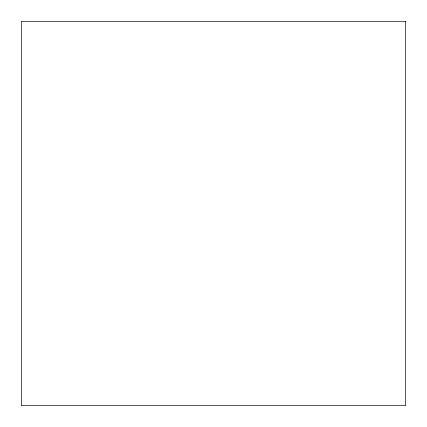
<?xml version="1.0" encoding="UTF-8"?>
<svg xmlns="http://www.w3.org/2000/svg" width="427" height="427" viewBox="0 0 427 427"><rect width="100%" height="100%" fill="white"/><g stroke="black" fill="none" stroke-linecap="round" stroke-linejoin="round"><path stroke-width="0.64" d="M405.65 21.35L21.35 21.35L21.35 405.65L405.65 405.65L405.65 21.35"/></g></svg>
